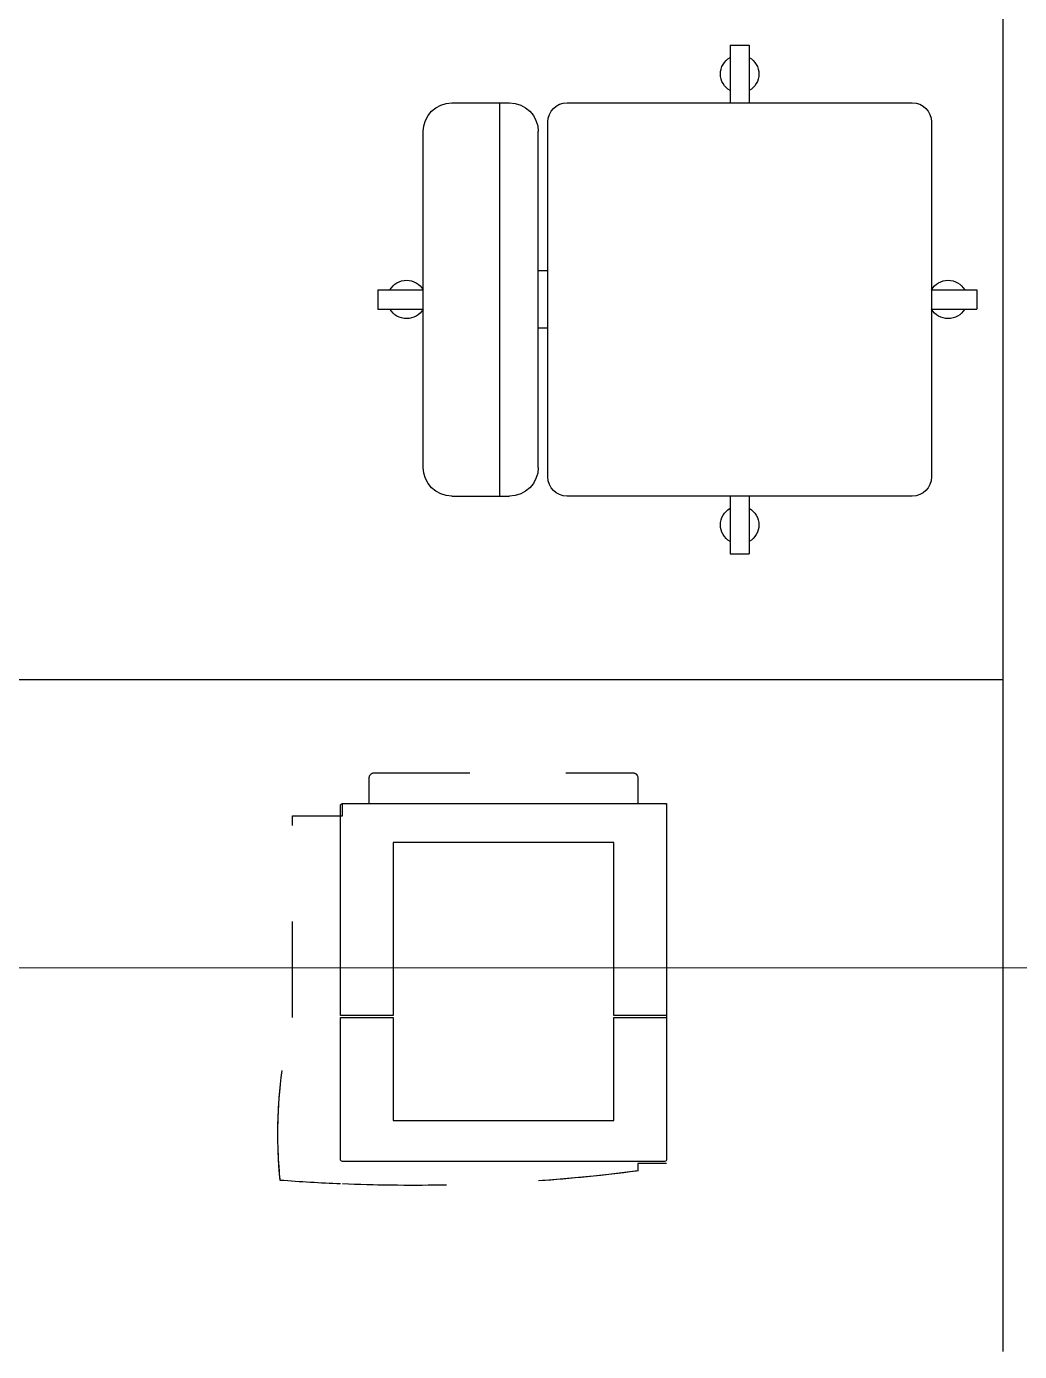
# Model space of a CAD drawing. Header units: metres. Extents: x -22.5 to 67.5, y 0 to 64.7.
# Drawn here: x 31.139 to 32.174, y 33.625 to 35.006 of the extents above; entities that cross this region are included whole.
import ezdxf

# ---------------------------------------------------------------- set-up
doc = ezdxf.new("R2010")
doc.units = ezdxf.units.M
doc.linetypes.add('EJES630', pattern=[6.3, 5.5, -0.4, 0, -0.4])
doc.linetypes.add('XREF PB NEURO-ONCOLOGIA$0$XREF PB NEURO-ONCOLOGIA$0$BH_HIDDEN', pattern=[2.778125, 1.785937, -0.992188])
doc.layers.add('EJES', color=11, linetype='EJES630', lineweight=0)
doc.layers.add('XREF PB NEURO-ONCOLOGIA$0$MOBILIARIO', color=161, linetype='Continuous')
doc.layers.add('XREF PB NEURO-ONCOLOGIA$0$Mobiliario Fijo', color=40, linetype='Continuous')

# ---------------------------------------------------------------- blocks, each defined once
blk = doc.blocks.new('XREF PB NEURO-ONCOLOGIA$0$XREF PB NEURO-ONCOLOGIA$0$Laser Printer - Desk - High quality printer-863887-Overall General Arrangement Layout')
at = {"color": 253, "linetype": 'XREF PB NEURO-ONCOLOGIA$0$XREF PB NEURO-ONCOLOGIA$0$BH_HIDDEN', "true_color": 0xaaaaaa}
for p, q in [((-140, 212.5), (-140, 185.5)), ((135, 217.5), (-135, 217.5)), ((140, 185.5), (140, 212.5)), ((-140, 185.5), (-170, 185.5)), ((-170, 185.5), (-170, -189.5)), ((168, 185.5), (140, 185.5)), ((168, 172.8), (168, 185.5)), ((220, 172.8), (168, 172.8)), ((220, -37.5), (220, 172.8)), ((-170, -189.5), (-140, -189.5)), ((-140, -189.5), (-140, -197.5))]:
    blk.add_line(p, q, dxfattribs=at)
at = {"color": 253, "true_color": 0xaaaaaa}
for p, q in [((-170, 183.5), (-170, -35.5)), ((168, 185.5), (-168, 185.5)), ((170, -35.5), (170, 183.5)), ((-115, -35.5), (-115, 145)), ((-115, 145), (115, 145)), ((115, 145), (115, -35.5)), ((-170, -35.5), (-115, -35.5)), ((-115, -37.5), (-170, -37.5)), ((-170, -37.5), (-170, -185.5)), ((-115, -145), (-115, -37.5)), ((115, -35.5), (170, -35.5)), ((170, -37.5), (115, -37.5)), ((115, -37.5), (115, -145)), ((170, -185.5), (170, -37.5)), ((115, -145), (-115, -145)), ((-168, -187.5), (168, -187.5)), ((200.6, -209.4), (201.4, -209.4))]:
    blk.add_line(p, q, dxfattribs=at)
at = {"color": 253, "linetype": 'XREF PB NEURO-ONCOLOGIA$0$XREF PB NEURO-ONCOLOGIA$0$BH_HIDDEN', "true_color": 0xaaaaaa}
for centre, radius, start, end in [((-135, 212.5), 5, 90, 180), ((135, 212.5), 5, 0, 90), ((-253, -158.6), 488.3, 354.2825, 14.3655), ((94.4, 1624.1), 1836.6, 262.6685, 272.3602), ((94.4, 1624.1), 1836.6, 272.3602, 274.324)]:
    blk.add_arc(centre, radius, start, end, dxfattribs=at)
at = {"color": 253, "true_color": 0xaaaaaa}
for centre, radius, start, end in [((-135, 212.5), 5, 105, 150), ((135, 212.5), 5, 45, 90), ((-168, 183.5), 2, 90, 180), ((168, 183.5), 2, 0, 90), ((-253, -158.6), 488.3, 1.1086, 7.737), ((-253, -158.6), 488.3, 354.4801, 358.3782), ((-168, -185.5), 2, 180, 270), ((168, -185.5), 2, 270, 0), ((-138.3, -196), 1.75, 255, 270), ((-138.3, -196), 1.75, 255, 270), ((-138.3, -196), 1.75, 255, 270), ((94.4, 1624.1), 1836.6, 262.7234, 265.9149), ((231, -205.4), 2, 341.112, 354.4801), ((94.4, 1624.1), 1836.6, 269.1063, 272.2978)]:
    blk.add_arc(centre, radius, start, end, dxfattribs=at)
blk = doc.blocks.new('XREF PB NEURO-ONCOLOGIA$0$SILLGIRS')
for p, q in [((-0.01, 0.3773), (-0.01, 0.33)), ((-0.01, 0.3773), (0.01, 0.3773)), ((0.01, 0.3773), (0.01, 0.33)), ((0.175, 0.33), (-0.175, 0.33)), ((-0.205, 0.3), (-0.205, 0.24)), ((0.205, 0.3), (0.205, 0.24)), ((0.205, 0.25), (-0.205, 0.25)), ((0.175, 0.21), (-0.175, 0.21)), ((-0.03, 0.2), (-0.03, 0.21)), ((0.03, 0.2), (0.03, 0.21)), ((0.185, 0.2), (-0.185, 0.2)), ((-0.205, 0.18), (-0.205, -0.18)), ((0.205, -0.18), (0.205, 0.18)), ((-0.265, 0.01), (-0.205, 0.01)), ((-0.265, 0.01), (-0.265, -0.01)), ((0.205, 0.01), (0.265, 0.01)), ((0.265, 0.01), (0.265, -0.01)), ((-0.265, -0.01), (-0.205, -0.01)), ((0.205, -0.01), (0.265, -0.01)), ((-0.185, -0.2), (0.185, -0.2)), ((-0.01, -0.2), (-0.01, -0.2473)), ((0.01, -0.2), (0.01, -0.2473)), ((-0.01, -0.2473), (0.01, -0.2473))]:
    blk.add_line(p, q)
for centre, radius, start, end in [((0, 0.3473), 0.02, 120, 240), ((0, 0.3473), 0.02, 300, 60), ((-0.175, 0.3), 0.03, 90, 180), ((0.175, 0.3), 0.03, 0, 90), ((-0.175, 0.24), 0.03, 180, 270), ((0.175, 0.24), 0.03, 270, 0), ((-0.185, 0.18), 0.02, 90, 180), ((0.185, 0.18), 0.02, 0, 90), ((-0.235, 0), 0.02, 30, 150), ((0.235, 0), 0.02, 30, 150), ((-0.235, 0), 0.02, 210, 330), ((0.235, 0), 0.02, 210, 330), ((-0.185, -0.18), 0.02, 180, 270), ((0.185, -0.18), 0.02, 270, 0), ((0, -0.2173), 0.02, 120, 240), ((0, -0.2173), 0.02, 300, 60)]:
    blk.add_arc(centre, radius, start, end)
blk = doc.blocks.new('XREF PB NEURO-ONCOLOGIA')
at = {"layer": 'XREF PB NEURO-ONCOLOGIA$0$Mobiliario Fijo'}
blk.add_line((0.8517, 13.1061, 0), (0.8517, 15.5062, 0), dxfattribs=at)
at = {"layer": 'XREF PB NEURO-ONCOLOGIA$0$Mobiliario Fijo', "elevation": 0}
blk.add_lwpolyline([(0.1517, 13.1061), (3.4646, 13.1062)], dxfattribs=at)
at = {"layer": 'XREF PB NEURO-ONCOLOGIA$0$MOBILIARIO', "color": 253, "true_color": 0xaaaaaa, "xscale": -0.0009999999999940395, "yscale": 0.0009999999999940395, "zscale": 0.0009999999999940395, "rotation": 270}
blk.add_blockref('XREF PB NEURO-ONCOLOGIA$0$XREF PB NEURO-ONCOLOGIA$0$Laser Printer - Desk - High quality printer-863887-Overall General Arrangement Layout', (0.5373, 13.6269, 0), dxfattribs=at)
at = {"layer": 'XREF PB NEURO-ONCOLOGIA$0$MOBILIARIO', "xscale": -1}
blk.add_blockref('XREF PB NEURO-ONCOLOGIA$0$SILLGIRS', (1.2483, 13.3807, 0), dxfattribs=at)

msp = doc.modelspace()

# ---------------------------------------------------------------- block references
at = {"rotation": 90}
msp.add_blockref('XREF PB NEURO-ONCOLOGIA', (45.2634, 33.4734), dxfattribs=at)

# ---------------------------------------------------------------- next in the draw order: linework, layer by layer
at = {"layer": 'EJES', "ltscale": 0.5}
msp.add_line((-5.4508, 34.0251, 0), (53.0124, 34.0251, 0), dxfattribs=at)

doc.saveas('drawing.dxf')
